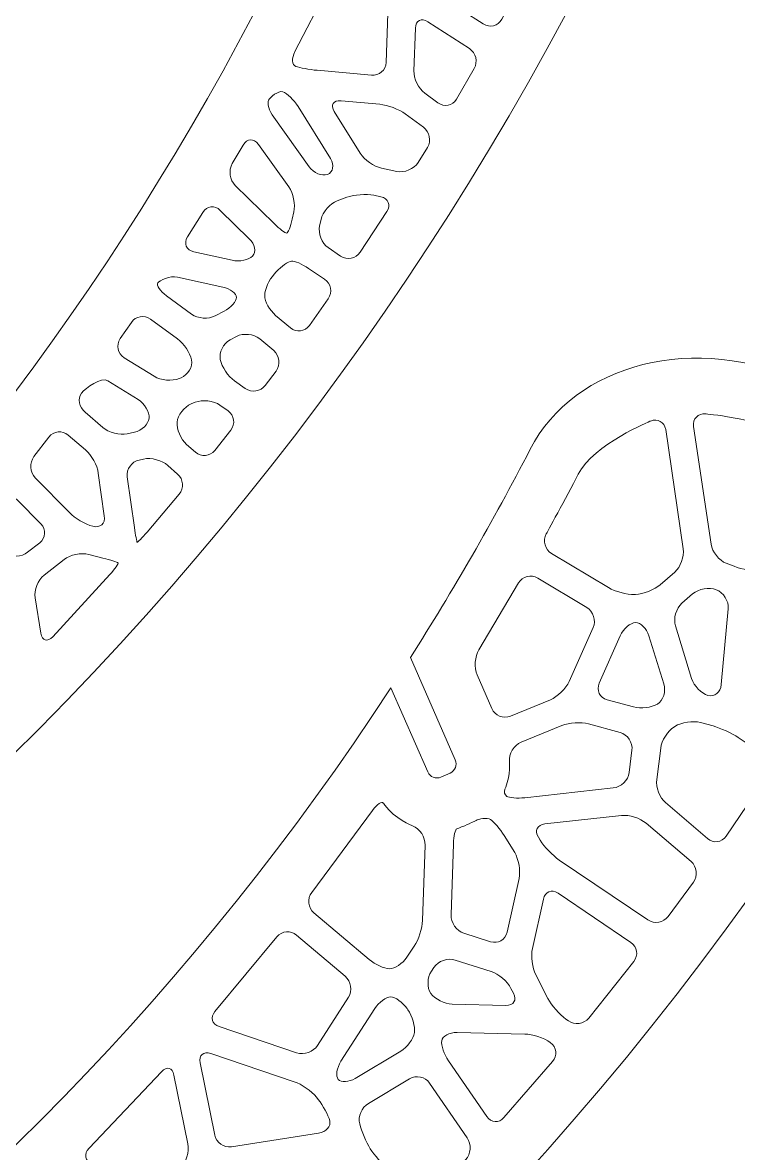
# Model space of a CAD drawing. Header units: inches. Extents: x 8 to 818, y -635 to -10.
# Drawn here: x 680.9 to 752.5, y -411.2 to -298 of the extents above; entities that cross this region are included whole.
import ezdxf

# ---------------------------------------------------------------- set-up
doc = ezdxf.new("R2010")
doc.units = ezdxf.units.IN
doc.header["$MEASUREMENT"] = 0
doc.layers.add('Calque 1', color=7, linetype='Continuous')

# ---------------------------------------------------------------- blocks, each defined once
blk = doc.blocks.new('block 2')
at = {"layer": 'Calque 1', "color": 179, "lineweight": 5, "true_color": 0x262425}
for points, knots in [([(715.86, -64), (715.86, -64), (726.82, -66.29), (726.82, -66.29), (727.36, -66.4), (727.7, -66.93), (727.59, -67.48), (727.59, -67.48), (727.39, -68.45), (727.39, -68.45), (727.27, -68.99), (726.74, -69.34), (726.2, -69.23), (726.2, -69.23), (717.2, -67.34), (717.2, -67.34), (769.2, -199.6), (711.01, -353.81), (579.16, -418.55), (579.16, -418.55), (584.06, -419.58), (584.06, -419.58), (584.61, -419.69), (584.95, -420.22), (584.84, -420.76), (584.84, -420.76), (584.63, -421.74), (584.63, -421.74), (584.52, -422.28), (583.99, -422.63), (583.45, -422.51), (583.45, -422.51), (574.72, -420.69), (574.72, -420.69), (571.92, -422), (569.1, -423.28), (566.24, -424.51), (562.3, -426.21), (560.36, -430.67), (561.85, -434.69), (561.85, -434.69), (561.9, -434.84), (561.9, -434.84), (563.44, -439), (568.05, -441.15), (572.21, -439.61), (738.97, -377.87), (817.84, -186.1), (744.29, -23.11), (739.77, -12.97), (726.88, -9.8), (716.32, -15.85), (716.32, -15.85), (716.32, -15.85), (716.32, -15.85), (705.75, -21.91), (701.37, -33.6), (705.82, -42.17), (709.52, -49.36), (712.86, -56.64), (715.86, -64)], [0, 0, 0, 0, 1, 1, 1, 2, 2, 2, 3, 3, 3, 4, 4, 4, 5, 5, 5, 6, 6, 6, 7, 7, 7, 8, 8, 8, 9, 9, 9, 10, 10, 10, 11, 11, 11, 12, 12, 12, 13, 13, 13, 14, 14, 14, 15, 15, 15, 16, 16, 16, 17, 17, 17, 18, 18, 18, 19, 19, 19, 20, 20, 20, 20]), ([(725.48, -292.77), (726.18, -292.83), (727.3, -293.22), (727.95, -293.63), (727.95, -293.63), (729.04, -294.32), (729.04, -294.32), (729.7, -294.73), (729.93, -295.63), (729.56, -296.31), (729.56, -296.31), (728.83, -297.66), (728.83, -297.66), (728.46, -298.34), (727.62, -298.55), (726.97, -298.13), (726.97, -298.13), (722.76, -295.4), (722.76, -295.4), (722.11, -294.98), (722.08, -294.25), (722.7, -293.78), (722.7, -293.78), (723.07, -293.5), (723.07, -293.5), (723.69, -293.04), (724.77, -292.7), (725.48, -292.77)], [0, 0, 0, 0, 1, 1, 1, 2, 2, 2, 3, 3, 3, 4, 4, 4, 5, 5, 5, 6, 6, 6, 7, 7, 7, 8, 8, 8, 9, 9, 9, 9]), ([(716.19, -295.09), (716.9, -295.4), (717.45, -296.29), (717.43, -297.07), (717.43, -297.07), (717.25, -301.98), (717.25, -301.98), (717.22, -302.75), (716.56, -303.33), (715.79, -303.26), (715.79, -303.26), (710.34, -302.77), (710.34, -302.77), (709.57, -302.7), (708.61, -302.52), (708.21, -302.38), (707.81, -302.24), (707.77, -301.57), (708.13, -300.88), (708.13, -300.88), (711.41, -294.51), (711.41, -294.51), (711.76, -293.82), (712.63, -293.51), (713.33, -293.82), (713.33, -293.82), (716.19, -295.09), (716.19, -295.09)], [0, 0, 0, 0, 1, 1, 1, 2, 2, 2, 3, 3, 3, 4, 4, 4, 5, 5, 5, 6, 6, 6, 7, 7, 7, 8, 8, 8, 9, 9, 9, 9]), ([(725.59, -300.6), (726.24, -301.02), (726.45, -301.92), (726.07, -302.59), (726.07, -302.59), (724.3, -305.65), (724.3, -305.65), (723.9, -306.32), (723.07, -306.49), (722.44, -306.03), (722.44, -306.03), (721.13, -305.07), (721.13, -305.07), (720.5, -304.61), (720.01, -303.6), (720.04, -302.82), (720.04, -302.82), (720.2, -298.55), (720.2, -298.55), (720.22, -297.77), (720.78, -297.48), (721.43, -297.91), (721.43, -297.91), (725.59, -300.6), (725.59, -300.6)], [0, 0, 0, 0, 1, 1, 1, 2, 2, 2, 3, 3, 3, 4, 4, 4, 5, 5, 5, 6, 6, 6, 7, 7, 7, 8, 8, 8, 8]), ([(706.91, -304.92), (707.34, -305.07), (708.04, -305.74), (708.45, -306.39), (708.45, -306.39), (711.68, -311.6), (711.68, -311.6), (712.09, -312.26), (711.96, -312.98), (711.39, -313.19), (710.83, -313.4), (709.99, -313.05), (709.54, -312.42), (709.54, -312.42), (706, -307.47), (706, -307.47), (705.55, -306.84), (705.32, -306.07), (705.49, -305.76), (705.66, -305.46), (706.47, -304.77), (706.91, -304.92)], [0, 0, 0, 0, 1, 1, 1, 2, 2, 2, 3, 3, 3, 4, 4, 4, 5, 5, 5, 6, 6, 6, 7, 7, 7, 7]), ([(716.63, -306.17), (717.4, -306.24), (718.55, -306.67), (719.17, -307.13), (719.17, -307.13), (720.98, -308.46), (720.98, -308.46), (721.61, -308.92), (721.79, -309.84), (721.39, -310.5), (721.39, -310.5), (720.46, -311.99), (720.46, -311.99), (720.05, -312.65), (719.1, -313.05), (718.34, -312.89), (718.34, -312.89), (716.8, -312.56), (716.8, -312.56), (716.04, -312.4), (715.08, -311.73), (714.67, -311.07), (714.67, -311.07), (712.07, -306.89), (712.07, -306.89), (711.67, -306.23), (711.96, -305.75), (712.74, -305.82), (712.74, -305.82), (716.63, -306.17), (716.63, -306.17)], [0, 0, 0, 0, 1, 1, 1, 2, 2, 2, 3, 3, 3, 4, 4, 4, 5, 5, 5, 6, 6, 6, 7, 7, 7, 8, 8, 8, 9, 9, 9, 10, 10, 10, 10]), ([(707.51, -314.43), (707.96, -315.06), (708.19, -316.2), (708.02, -316.95), (708.02, -316.95), (707.86, -317.67), (707.86, -317.67), (707.69, -318.43), (707.44, -319.06), (707.3, -319.07), (707.17, -319.08), (706.6, -318.65), (706.05, -318.11), (706.05, -318.11), (702.15, -314.3), (702.15, -314.3), (701.6, -313.76), (701.46, -312.77), (701.86, -312.1), (701.86, -312.1), (702.94, -310.25), (702.94, -310.25), (703.33, -309.58), (704.02, -309.55), (704.47, -310.18), (704.47, -310.18), (707.51, -314.43), (707.51, -314.43)], [0, 0, 0, 0, 1, 1, 1, 2, 2, 2, 3, 3, 3, 4, 4, 4, 5, 5, 5, 6, 6, 6, 7, 7, 7, 8, 8, 8, 9, 9, 9, 9]), ([(716.73, -315.43), (717.48, -315.6), (717.76, -316.26), (717.34, -316.91), (717.34, -316.91), (714.65, -320.98), (714.65, -320.98), (714.22, -321.62), (713.34, -321.79), (712.7, -321.36), (712.7, -321.36), (711.46, -320.52), (711.46, -320.52), (710.81, -320.08), (710.43, -319.11), (710.6, -318.35), (710.6, -318.35), (710.74, -317.7), (710.74, -317.7), (710.91, -316.95), (711.65, -316.1), (712.37, -315.83), (712.37, -315.83), (713.32, -315.48), (713.32, -315.48), (714.05, -315.21), (715.26, -315.12), (716.02, -315.28), (716.02, -315.28), (716.73, -315.43), (716.73, -315.43)], [0, 0, 0, 0, 1, 1, 1, 2, 2, 2, 3, 3, 3, 4, 4, 4, 5, 5, 5, 6, 6, 6, 7, 7, 7, 8, 8, 8, 9, 9, 9, 10, 10, 10, 10]), ([(703.56, -319.63), (704.12, -320.17), (704.27, -320.95), (703.89, -321.36), (703.51, -321.76), (702.59, -321.96), (701.83, -321.79), (701.83, -321.79), (698, -320.94), (698, -320.94), (697.25, -320.77), (696.97, -320.1), (697.38, -319.44), (697.38, -319.44), (698.9, -317), (698.9, -317), (699.31, -316.34), (700.1, -316.24), (700.65, -316.79), (700.65, -316.79), (703.56, -319.63), (703.56, -319.63)], [0, 0, 0, 0, 1, 1, 1, 2, 2, 2, 3, 3, 3, 4, 4, 4, 5, 5, 5, 6, 6, 6, 7, 7, 7, 7]), ([(711.1, -323.69), (711.75, -324.12), (711.91, -325), (711.46, -325.63), (711.46, -325.63), (709.58, -328.3), (709.58, -328.3), (709.12, -328.93), (708.27, -329.04), (707.67, -328.54), (707.67, -328.54), (706.19, -327.3), (706.19, -327.3), (705.59, -326.8), (705.11, -325.9), (705.11, -325.3), (705.11, -324.7), (705.54, -323.74), (706.06, -323.16), (706.06, -323.16), (706.26, -322.95), (706.26, -322.95), (706.78, -322.38), (707.46, -321.89), (707.77, -321.86), (708.08, -321.83), (708.85, -322.17), (709.5, -322.6), (709.5, -322.6), (711.1, -323.69), (711.1, -323.69)], [0, 0, 0, 0, 1, 1, 1, 2, 2, 2, 3, 3, 3, 4, 4, 4, 5, 5, 5, 6, 6, 6, 7, 7, 7, 8, 8, 8, 9, 9, 9, 10, 10, 10, 10]), ([(700.91, -324.48), (701.66, -324.65), (702.28, -325.11), (702.28, -325.5), (702.28, -325.89), (701.72, -326.51), (701.04, -326.88), (701.04, -326.88), (700.16, -327.34), (700.16, -327.34), (699.48, -327.71), (698.41, -327.63), (697.78, -327.18), (697.78, -327.18), (695.26, -325.33), (695.26, -325.33), (694.63, -324.87), (694.25, -324.3), (694.41, -324.05), (694.58, -323.8), (695.62, -323.3), (696.37, -323.47), (696.37, -323.47), (700.91, -324.48), (700.91, -324.48)], [0, 0, 0, 0, 1, 1, 1, 2, 2, 2, 3, 3, 3, 4, 4, 4, 5, 5, 5, 6, 6, 6, 7, 7, 7, 8, 8, 8, 8]), ([(696.39, -329.66), (697.01, -330.11), (697.64, -331.06), (697.78, -331.75), (697.92, -332.44), (697.45, -333.25), (696.73, -333.54), (696.73, -333.54), (696.55, -333.62), (696.55, -333.62), (695.83, -333.91), (694.7, -333.81), (694.04, -333.4), (694.04, -333.4), (691.04, -331.54), (691.04, -331.54), (690.38, -331.13), (690.2, -330.27), (690.65, -329.63), (690.65, -329.63), (691.76, -328.01), (691.76, -328.01), (692.19, -327.37), (693.06, -327.22), (693.69, -327.68), (693.69, -327.68), (696.39, -329.66), (696.39, -329.66)], [0, 0, 0, 0, 1, 1, 1, 2, 2, 2, 3, 3, 3, 4, 4, 4, 5, 5, 5, 6, 6, 6, 7, 7, 7, 8, 8, 8, 9, 9, 9, 9]), ([(706, -330.83), (706.6, -331.33), (706.71, -332.24), (706.24, -332.87), (706.24, -332.87), (705.16, -334.32), (705.16, -334.32), (704.69, -334.93), (703.79, -335.07), (703.15, -334.62), (703.15, -334.62), (702.08, -333.86), (702.08, -333.86), (701.44, -333.41), (700.81, -332.45), (700.66, -331.73), (700.51, -331.01), (700.95, -330.12), (701.64, -329.76), (701.64, -329.76), (702.28, -329.41), (702.28, -329.41), (702.96, -329.05), (704.01, -329.16), (704.6, -329.65), (704.6, -329.65), (706, -330.83), (706, -330.83)], [0, 0, 0, 0, 1, 1, 1, 2, 2, 2, 3, 3, 3, 4, 4, 4, 5, 5, 5, 6, 6, 6, 7, 7, 7, 8, 8, 8, 9, 9, 9, 9]), ([(692.43, -335.72), (693.09, -336.13), (693.59, -336.97), (693.53, -337.58), (693.48, -338.2), (692.82, -338.83), (692.06, -338.99), (692.06, -338.99), (691.34, -339.15), (691.34, -339.15), (690.59, -339.31), (689.48, -339.03), (688.89, -338.52), (688.89, -338.52), (687.12, -337), (687.12, -337), (686.53, -336.5), (686.37, -335.64), (686.77, -335.09), (687.17, -334.54), (688.75, -333.43), (689.41, -333.84), (689.41, -333.84), (692.43, -335.72), (692.43, -335.72)], [0, 0, 0, 0, 1, 1, 1, 2, 2, 2, 3, 3, 3, 4, 4, 4, 5, 5, 5, 6, 6, 6, 7, 7, 7, 8, 8, 8, 8]), ([(701.43, -336.86), (702.07, -337.31), (702.19, -338.18), (701.71, -338.79), (701.71, -338.79), (700.11, -340.82), (700.11, -340.82), (699.62, -341.43), (698.75, -341.5), (698.17, -340.99), (698.17, -340.99), (697.28, -340.21), (697.28, -340.21), (696.7, -339.69), (696.27, -338.7), (696.33, -337.99), (696.39, -337.28), (697.03, -336.47), (697.75, -336.17), (697.75, -336.17), (698.16, -336), (698.16, -336), (698.88, -335.71), (699.99, -335.84), (700.62, -336.29), (700.62, -336.29), (701.43, -336.86), (701.43, -336.86)], [0, 0, 0, 0, 1, 1, 1, 2, 2, 2, 3, 3, 3, 4, 4, 4, 5, 5, 5, 6, 6, 6, 7, 7, 7, 8, 8, 8, 9, 9, 9, 9]), ([(687.18, -340.77), (687.77, -341.28), (688.34, -342.32), (688.45, -343.09), (688.45, -343.09), (689.05, -347.37), (689.05, -347.37), (689.16, -348.14), (688.64, -348.61), (687.9, -348.41), (687.15, -348.22), (686.1, -347.61), (685.56, -347.05), (685.56, -347.05), (682.13, -343.56), (682.13, -343.56), (681.59, -343.01), (681.53, -342.05), (682.01, -341.44), (682.01, -341.44), (683.5, -339.48), (683.5, -339.48), (683.97, -338.87), (684.84, -338.77), (685.43, -339.28), (685.43, -339.28), (687.18, -340.77), (687.18, -340.77)], [0, 0, 0, 0, 1, 1, 1, 2, 2, 2, 3, 3, 3, 4, 4, 4, 5, 5, 5, 6, 6, 6, 7, 7, 7, 8, 8, 8, 9, 9, 9, 9]), ([(696.39, -343.18), (696.97, -343.69), (697.04, -344.6), (696.54, -345.2), (696.54, -345.2), (693.33, -348.99), (693.33, -348.99), (692.83, -349.58), (692.38, -350.03), (692.34, -350), (692.3, -349.96), (692.17, -349.3), (692.06, -348.54), (692.06, -348.54), (691.35, -343.47), (691.35, -343.47), (691.25, -342.7), (691.78, -341.94), (692.54, -341.78), (692.54, -341.78), (692.98, -341.68), (692.98, -341.68), (693.74, -341.52), (694.84, -341.81), (695.42, -342.32), (695.42, -342.32), (696.39, -343.18), (696.39, -343.18)], [0, 0, 0, 0, 1, 1, 1, 2, 2, 2, 3, 3, 3, 4, 4, 4, 5, 5, 5, 6, 6, 6, 7, 7, 7, 8, 8, 8, 9, 9, 9, 9]), ([(682.71, -348.18), (683.25, -348.74), (683.2, -349.58), (682.59, -350.06), (682.59, -350.06), (681.38, -351.01), (681.38, -351.01), (680.77, -351.49), (679.72, -351.56), (679.05, -351.17), (679.05, -351.17), (676.99, -349.96), (676.99, -349.96), (676.32, -349.56), (676.17, -348.75), (676.67, -348.15), (676.67, -348.15), (678.5, -345.89), (678.5, -345.89), (678.99, -345.29), (679.83, -345.24), (680.37, -345.8), (680.37, -345.8), (682.71, -348.18), (682.71, -348.18)], [0, 0, 0, 0, 1, 1, 1, 2, 2, 2, 3, 3, 3, 4, 4, 4, 5, 5, 5, 6, 6, 6, 7, 7, 7, 8, 8, 8, 8]), ([(688.91, -351.6), (689.66, -351.79), (690.34, -352.01), (690.42, -352.07), (690.49, -352.13), (690.13, -352.66), (689.61, -353.24), (689.61, -353.24), (683.89, -359.47), (683.89, -359.47), (683.36, -360.04), (682.82, -359.88), (682.7, -359.11), (682.7, -359.11), (682.13, -355.57), (682.13, -355.57), (682.01, -354.81), (682.41, -353.79), (683.02, -353.31), (683.02, -353.31), (685.02, -351.74), (685.02, -351.74), (685.63, -351.26), (686.74, -351.03), (687.5, -351.23), (687.5, -351.23), (688.91, -351.6), (688.91, -351.6)], [0, 0, 0, 0, 1, 1, 1, 2, 2, 2, 3, 3, 3, 4, 4, 4, 5, 5, 5, 6, 6, 6, 7, 7, 7, 8, 8, 8, 9, 9, 9, 9])]:
    blk.add_open_spline(points, degree=3, knots=knots, dxfattribs=at)
blk = doc.blocks.new('block 3')
at = {"layer": 'Calque 1', "color": 179, "lineweight": 5, "true_color": 0x262425}
blk.add_open_spline([(659.05, -64), (659.05, -64), (670, -66.29), (670, -66.29), (670.54, -66.4), (670.89, -66.93), (670.77, -67.48), (670.77, -67.48), (670.57, -68.45), (670.57, -68.45), (670.46, -68.99), (669.93, -69.34), (669.38, -69.23), (669.38, -69.23), (660.39, -67.34), (660.39, -67.34), (712.38, -199.6), (654.19, -353.81), (522.35, -418.55), (522.35, -418.55), (527.25, -419.58), (527.25, -419.58), (527.79, -419.69), (528.13, -420.22), (528.02, -420.76), (528.02, -420.76), (527.82, -421.74), (527.82, -421.74), (527.7, -422.28), (527.17, -422.63), (526.63, -422.51), (526.63, -422.51), (517.9, -420.69), (517.9, -420.69), (515.1, -422), (512.28, -423.28), (509.42, -424.51), (505.49, -426.21), (503.55, -430.67), (505.03, -434.69), (505.03, -434.69), (505.09, -434.84), (505.09, -434.84), (506.62, -439), (511.23, -441.15), (515.39, -439.61), (682.15, -377.87), (761.02, -186.1), (687.47, -23.11), (682.95, -12.97), (670.06, -9.8), (659.51, -15.85), (659.51, -15.85), (659.51, -15.85), (659.51, -15.85), (648.93, -21.91), (644.56, -33.6), (649, -42.17), (652.7, -49.36), (656.04, -56.64), (659.05, -64)], degree=3, knots=[0, 0, 0, 0, 1, 1, 1, 2, 2, 2, 3, 3, 3, 4, 4, 4, 5, 5, 5, 6, 6, 6, 7, 7, 7, 8, 8, 8, 9, 9, 9, 10, 10, 10, 11, 11, 11, 12, 12, 12, 13, 13, 13, 14, 14, 14, 15, 15, 15, 16, 16, 16, 17, 17, 17, 18, 18, 18, 19, 19, 19, 20, 20, 20, 20], dxfattribs=at)
blk = doc.blocks.new('block 4')
at = {"layer": 'Calque 1', "color": 179, "lineweight": 5, "true_color": 0x262425}
blk.add_open_spline([(602.23, -64), (602.23, -64), (613.18, -66.29), (613.18, -66.29), (613.72, -66.4), (614.07, -66.93), (613.96, -67.48), (613.96, -67.48), (613.75, -68.45), (613.75, -68.45), (613.64, -68.99), (613.11, -69.34), (612.57, -69.23), (612.57, -69.23), (603.57, -67.34), (603.57, -67.34), (655.56, -199.6), (597.38, -353.81), (465.53, -418.55), (465.53, -418.55), (470.43, -419.58), (470.43, -419.58), (470.97, -419.69), (471.32, -420.22), (471.2, -420.76), (471.2, -420.76), (471, -421.74), (471, -421.74), (470.89, -422.28), (470.36, -422.63), (469.82, -422.51), (469.82, -422.51), (461.08, -420.69), (461.08, -420.69), (458.29, -422), (455.46, -423.28), (452.6, -424.51), (448.67, -426.21), (446.73, -430.67), (448.21, -434.69), (448.21, -434.69), (448.27, -434.84), (448.27, -434.84), (449.8, -439), (454.42, -441.15), (458.57, -439.61), (625.34, -377.87), (704.2, -186.1), (630.65, -23.11), (626.13, -12.97), (613.24, -9.8), (602.69, -15.85), (602.69, -15.85), (602.69, -15.85), (602.69, -15.85), (592.11, -21.91), (587.74, -33.6), (592.19, -42.17), (595.88, -49.36), (599.22, -56.64), (602.23, -64)], degree=3, knots=[0, 0, 0, 0, 1, 1, 1, 2, 2, 2, 3, 3, 3, 4, 4, 4, 5, 5, 5, 6, 6, 6, 7, 7, 7, 8, 8, 8, 9, 9, 9, 10, 10, 10, 11, 11, 11, 12, 12, 12, 13, 13, 13, 14, 14, 14, 15, 15, 15, 16, 16, 16, 17, 17, 17, 18, 18, 18, 19, 19, 19, 20, 20, 20, 20], dxfattribs=at)
blk = doc.blocks.new('block 13')
at = {"layer": 'Calque 1', "color": 179, "lineweight": 5, "true_color": 0x262425}
for points, knots in [([(719.69, -361.55), (719.69, -361.55), (724.17, -371.8), (724.17, -371.8), (724.39, -372.31), (724.16, -372.9), (723.65, -373.12), (723.65, -373.12), (722.74, -373.52), (722.74, -373.52), (722.23, -373.74), (721.64, -373.51), (721.42, -373), (721.42, -373), (717.74, -364.58), (717.74, -364.58), (640.06, -483.56), (480.64, -525.46), (351.5, -455.49), (351.5, -455.49), (353.5, -460.08), (353.5, -460.08), (353.72, -460.58), (353.49, -461.17), (352.98, -461.39), (352.98, -461.39), (352.07, -461.79), (352.07, -461.79), (351.56, -462.01), (350.97, -461.78), (350.75, -461.28), (350.75, -461.28), (347.18, -453.1), (347.18, -453.1), (344.49, -451.58), (341.81, -450.02), (339.15, -448.4), (335.49, -446.18), (330.73, -447.18), (328.31, -450.72), (328.31, -450.72), (328.22, -450.85), (328.22, -450.85), (325.72, -454.51), (326.64, -459.52), (330.3, -462.02), (477.23, -562.19), (679.23, -515.4), (769.49, -361.03), (775.14, -351.48), (770.26, -339.13), (759.21, -334.03), (759.21, -334.03), (759.21, -334.03), (759.21, -334.03), (748.15, -328.92), (736.08, -332.12), (731.67, -340.71), (727.95, -347.89), (723.95, -354.84), (719.69, -361.55)], [0, 0, 0, 0, 1, 1, 1, 2, 2, 2, 3, 3, 3, 4, 4, 4, 5, 5, 5, 6, 6, 6, 7, 7, 7, 8, 8, 8, 9, 9, 9, 10, 10, 10, 11, 11, 11, 12, 12, 12, 13, 13, 13, 14, 14, 14, 15, 15, 15, 16, 16, 16, 17, 17, 17, 18, 18, 18, 19, 19, 19, 20, 20, 20, 20]), ([(763.8, -344.54), (763.8, -344.54), (764.08, -345.12), (764.41, -345.81), (764.41, -345.81), (766.23, -352.16), (766.23, -352.16), (766.3, -352.93), (765.73, -353.53), (764.95, -353.49), (764.95, -353.49), (754.82, -353), (754.82, -353), (754.04, -352.96), (752.82, -352.7), (752.09, -352.42), (752.09, -352.42), (751.3, -352.12), (751.3, -352.12), (750.58, -351.84), (749.89, -350.98), (749.78, -350.22), (749.78, -350.22), (748.03, -338.43), (748.03, -338.43), (747.92, -337.66), (748.46, -337.09), (749.23, -337.16), (749.23, -337.16), (754.04, -337.6), (756.94, -338.94), (759.74, -340.23), (762.83, -343.52), (762.83, -343.52), (763.36, -344.08), (763.8, -344.54), (763.8, -344.54)], [0, 0, 0, 0, 1, 1, 1, 2, 2, 2, 3, 3, 3, 4, 4, 4, 5, 5, 5, 6, 6, 6, 7, 7, 7, 8, 8, 8, 9, 9, 9, 10, 10, 10, 11, 11, 11, 12, 12, 12, 12]), ([(746.99, -350.68), (747.11, -351.45), (746.72, -352.49), (746.14, -353), (746.14, -353), (744.69, -354.26), (744.69, -354.26), (744.1, -354.77), (742.99, -355.21), (742.21, -355.23), (742.21, -355.23), (742.12, -355.24), (742.12, -355.24), (741.34, -355.26), (740.16, -354.95), (739.5, -354.55), (739.5, -354.55), (733.81, -351.14), (733.81, -351.14), (733.15, -350.74), (732.91, -349.86), (733.28, -349.18), (733.28, -349.18), (735.26, -345.56), (736.48, -343.2), (738.02, -340.2), (743.71, -337.88), (743.71, -337.88), (744.43, -337.59), (745.11, -337.97), (745.23, -338.74), (745.23, -338.74), (746.99, -350.68), (746.99, -350.68)], [0, 0, 0, 0, 1, 1, 1, 2, 2, 2, 3, 3, 3, 4, 4, 4, 5, 5, 5, 6, 6, 6, 7, 7, 7, 8, 8, 8, 9, 9, 9, 10, 10, 10, 11, 11, 11, 11]), ([(735.57, -363.95), (735.25, -364.66), (734.41, -365.48), (733.69, -365.78), (733.69, -365.78), (729.7, -367.42), (729.7, -367.42), (728.98, -367.71), (728.14, -367.37), (727.83, -366.66), (727.83, -366.66), (726.36, -363.29), (726.36, -363.29), (726.05, -362.58), (726.13, -361.46), (726.53, -360.79), (726.53, -360.79), (730.51, -354.09), (730.51, -354.09), (730.9, -353.42), (731.76, -353.2), (732.43, -353.6), (732.43, -353.6), (737.33, -356.54), (737.33, -356.54), (737.99, -356.94), (738.28, -357.85), (737.97, -358.56), (737.97, -358.56), (735.57, -363.95), (735.57, -363.95)], [0, 0, 0, 0, 1, 1, 1, 2, 2, 2, 3, 3, 3, 4, 4, 4, 5, 5, 5, 6, 6, 6, 7, 7, 7, 8, 8, 8, 9, 9, 9, 10, 10, 10, 10]), ([(750.79, -364.26), (750.72, -365.04), (750.12, -365.52), (749.46, -365.34), (748.79, -365.15), (748.06, -364.4), (747.83, -363.66), (747.83, -363.66), (746.21, -358.39), (746.21, -358.39), (745.98, -357.65), (746.27, -356.63), (746.85, -356.12), (746.85, -356.12), (747.93, -355.18), (747.93, -355.18), (748.52, -354.67), (749.58, -354.48), (750.3, -354.76), (751.02, -355.04), (751.56, -355.89), (751.49, -356.67), (751.49, -356.67), (750.79, -364.26), (750.79, -364.26)], [0, 0, 0, 0, 1, 1, 1, 2, 2, 2, 3, 3, 3, 4, 4, 4, 5, 5, 5, 6, 6, 6, 7, 7, 7, 8, 8, 8, 8]), ([(745.05, -364.19), (745.28, -364.94), (744.99, -365.84), (744.41, -366.21), (743.83, -366.57), (742.75, -366.7), (742, -366.5), (742, -366.5), (739.37, -365.78), (739.37, -365.78), (738.62, -365.57), (738.27, -364.83), (738.58, -364.12), (738.58, -364.12), (740.69, -359.37), (740.69, -359.37), (741.01, -358.66), (741.69, -358.07), (742.2, -358.06), (742.72, -358.04), (743.33, -358.64), (743.56, -359.38), (743.56, -359.38), (745.05, -364.19), (745.05, -364.19)], [0, 0, 0, 0, 1, 1, 1, 2, 2, 2, 3, 3, 3, 4, 4, 4, 5, 5, 5, 6, 6, 6, 7, 7, 7, 8, 8, 8, 8]), ([(755.1, -371.28), (755.75, -371.71), (755.93, -372.59), (755.5, -373.24), (755.5, -373.24), (751.29, -379.43), (751.29, -379.43), (750.85, -380.07), (750, -380.18), (749.41, -379.67), (749.41, -379.67), (745.22, -376.08), (745.22, -376.08), (744.63, -375.58), (744.23, -374.54), (744.33, -373.77), (744.33, -373.77), (744.73, -370.63), (744.73, -370.63), (744.82, -369.86), (745.44, -368.89), (746.1, -368.48), (746.1, -368.48), (746.16, -368.44), (746.16, -368.44), (746.82, -368.02), (747.97, -367.85), (748.72, -368.06), (748.72, -368.06), (749.97, -368.4), (749.97, -368.4), (750.71, -368.61), (751.85, -369.13), (752.5, -369.56), (752.5, -369.56), (755.1, -371.28), (755.1, -371.28)], [0, 0, 0, 0, 1, 1, 1, 2, 2, 2, 3, 3, 3, 4, 4, 4, 5, 5, 5, 6, 6, 6, 7, 7, 7, 8, 8, 8, 9, 9, 9, 10, 10, 10, 11, 11, 11, 12, 12, 12, 12]), ([(741.57, -373.06), (741.48, -373.83), (740.76, -374.53), (739.99, -374.61), (739.99, -374.61), (731.14, -375.58), (731.14, -375.58), (730.37, -375.66), (729.56, -375.6), (729.33, -375.45), (729.11, -375.3), (729.02, -374.99), (729.14, -374.76), (729.14, -374.76), (729.14, -374.76), (729.22, -374.54), (729.73, -373.26), (729.6, -371.97), (729.6, -371.97), (729.52, -371.2), (730.04, -370.33), (730.76, -370.03), (730.76, -370.03), (734.84, -368.36), (734.84, -368.36), (735.56, -368.06), (736.76, -367.99), (737.51, -368.19), (737.51, -368.19), (740.67, -369.06), (740.67, -369.06), (741.42, -369.26), (741.95, -370.06), (741.86, -370.83), (741.86, -370.83), (741.57, -373.06), (741.57, -373.06)], [0, 0, 0, 0, 1, 1, 1, 2, 2, 2, 3, 3, 3, 4, 4, 4, 5, 5, 5, 6, 6, 6, 7, 7, 7, 8, 8, 8, 9, 9, 9, 10, 10, 10, 11, 11, 11, 12, 12, 12, 12]), ([(720.9, -387.87), (720.88, -388.65), (720.5, -389.81), (720.07, -390.45), (720.07, -390.45), (719.33, -391.54), (719.33, -391.54), (718.9, -392.19), (718.11, -392.71), (717.58, -392.7), (717.06, -392.7), (716.14, -392.28), (715.55, -391.78), (715.55, -391.78), (710.03, -387.11), (710.03, -387.11), (709.44, -386.61), (709.34, -385.69), (709.81, -385.08), (709.81, -385.08), (715.9, -376.85), (715.9, -376.85), (716.36, -376.22), (716.84, -375.89), (716.97, -376.12), (716.97, -376.12), (716.97, -376.12), (717.11, -376.32), (718.08, -377.69), (719.9, -378.39), (719.9, -378.39), (720.62, -378.68), (721.19, -379.54), (721.16, -380.32), (721.16, -380.32), (720.9, -387.87), (720.9, -387.87)], [0, 0, 0, 0, 1, 1, 1, 2, 2, 2, 3, 3, 3, 4, 4, 4, 5, 5, 5, 6, 6, 6, 7, 7, 7, 8, 8, 8, 9, 9, 9, 10, 10, 10, 11, 11, 11, 12, 12, 12, 12]), ([(730.12, -381.08), (730.53, -381.74), (730.72, -382.9), (730.56, -383.66), (730.56, -383.66), (729.36, -389.05), (729.36, -389.05), (729.19, -389.81), (728.45, -390.24), (727.71, -390), (727.71, -390), (725.04, -389.15), (725.04, -389.15), (724.3, -388.91), (723.72, -388.08), (723.75, -387.31), (723.75, -387.31), (723.99, -380.19), (723.99, -380.19), (724.02, -379.42), (724.17, -378.74), (724.33, -378.69), (724.49, -378.64), (725.11, -378.39), (725.36, -378.28), (725.61, -378.17), (726.02, -377.98), (726.26, -377.86), (726.5, -377.73), (727.37, -377.53), (727.71, -377.76), (728.05, -377.99), (728.66, -378.72), (729.07, -379.38), (729.07, -379.38), (730.12, -381.08), (730.12, -381.08)], [0, 0, 0, 0, 1, 1, 1, 2, 2, 2, 3, 3, 3, 4, 4, 4, 5, 5, 5, 6, 6, 6, 7, 7, 7, 8, 8, 8, 9, 9, 9, 10, 10, 10, 11, 11, 11, 12, 12, 12, 12]), ([(747.77, -381.98), (748.36, -382.48), (748.47, -383.41), (748.01, -384.04), (748.01, -384.04), (745.47, -387.48), (745.47, -387.48), (745.01, -388.1), (744.1, -388.26), (743.46, -387.82), (743.46, -387.82), (734.57, -381.82), (734.57, -381.82), (733.93, -381.38), (733.07, -380.49), (732.66, -379.83), (732.66, -379.83), (732.49, -379.55), (732.49, -379.55), (732.08, -378.89), (732.38, -378.28), (733.15, -378.2), (733.15, -378.2), (740.8, -377.37), (740.8, -377.37), (741.57, -377.28), (742.68, -377.63), (743.27, -378.13), (743.27, -378.13), (747.77, -381.98), (747.77, -381.98)], [0, 0, 0, 0, 1, 1, 1, 2, 2, 2, 3, 3, 3, 4, 4, 4, 5, 5, 5, 6, 6, 6, 7, 7, 7, 8, 8, 8, 9, 9, 9, 10, 10, 10, 10]), ([(741.74, -390.07), (742.39, -390.5), (742.52, -391.36), (742.04, -391.97), (742.04, -391.97), (737.53, -397.64), (737.53, -397.64), (737.04, -398.24), (736.13, -398.37), (735.49, -397.92), (735.49, -397.92), (735.24, -397.74), (735.24, -397.74), (734.61, -397.29), (733.8, -396.36), (733.44, -395.67), (733.44, -395.67), (732.23, -393.31), (732.23, -393.31), (731.87, -392.62), (731.72, -391.43), (731.89, -390.68), (731.89, -390.68), (732.99, -385.74), (732.99, -385.74), (733.15, -384.98), (733.82, -384.71), (734.46, -385.15), (734.46, -385.15), (741.74, -390.07), (741.74, -390.07)], [0, 0, 0, 0, 1, 1, 1, 2, 2, 2, 3, 3, 3, 4, 4, 4, 5, 5, 5, 6, 6, 6, 7, 7, 7, 8, 8, 8, 9, 9, 9, 10, 10, 10, 10]), ([(710.4, -400.38), (709.98, -401.03), (709.04, -401.36), (708.3, -401.11), (708.3, -401.11), (700.55, -398.5), (700.55, -398.5), (699.81, -398.26), (699.62, -397.57), (700.12, -396.98), (700.12, -396.98), (706.32, -389.52), (706.32, -389.52), (706.81, -388.91), (707.7, -388.83), (708.29, -389.33), (708.29, -389.33), (713.17, -393.46), (713.17, -393.46), (713.76, -393.97), (713.9, -394.91), (713.49, -395.56), (713.49, -395.56), (710.4, -400.38), (710.4, -400.38)], [0, 0, 0, 0, 1, 1, 1, 2, 2, 2, 3, 3, 3, 4, 4, 4, 5, 5, 5, 6, 6, 6, 7, 7, 7, 8, 8, 8, 8]), ([(730, -395.15), (730.36, -395.84), (730.02, -396.39), (729.24, -396.38), (729.24, -396.38), (723.87, -396.26), (723.87, -396.26), (723.1, -396.24), (722.13, -395.75), (721.73, -395.17), (721.33, -394.59), (721.35, -393.59), (721.79, -392.95), (721.79, -392.95), (722.04, -392.57), (722.04, -392.57), (722.47, -391.93), (723.43, -391.6), (724.17, -391.83), (724.17, -391.83), (727.76, -392.98), (727.76, -392.98), (728.5, -393.22), (729.4, -393.98), (729.75, -394.67), (729.75, -394.67), (730, -395.15), (730, -395.15)], [0, 0, 0, 0, 1, 1, 1, 2, 2, 2, 3, 3, 3, 4, 4, 4, 5, 5, 5, 6, 6, 6, 7, 7, 7, 8, 8, 8, 9, 9, 9, 9]), ([(719.43, -396.81), (719.88, -397.45), (720.17, -398.48), (720.08, -399.1), (719.99, -399.73), (719.37, -400.56), (718.71, -400.96), (718.71, -400.96), (714.17, -403.68), (714.17, -403.68), (713.51, -404.07), (712.74, -404.12), (712.47, -403.78), (712.19, -403.44), (712.31, -402.63), (712.73, -401.97), (712.73, -401.97), (716.11, -396.7), (716.11, -396.7), (716.53, -396.05), (717.25, -395.52), (717.71, -395.53), (718.17, -395.53), (718.91, -396.06), (719.35, -396.69), (719.35, -396.69), (719.43, -396.81), (719.43, -396.81)], [0, 0, 0, 0, 1, 1, 1, 2, 2, 2, 3, 3, 3, 4, 4, 4, 5, 5, 5, 6, 6, 6, 7, 7, 7, 8, 8, 8, 9, 9, 9, 9]), ([(733.68, -400.1), (734.32, -400.55), (734.42, -401.4), (733.92, -401.99), (733.92, -401.99), (729.05, -407.6), (729.05, -407.6), (728.53, -408.18), (727.76, -408.13), (727.32, -407.49), (727.32, -407.49), (723.49, -401.92), (723.49, -401.92), (723.06, -401.28), (722.75, -400.37), (722.82, -399.91), (722.88, -399.44), (723.57, -399.07), (724.35, -399.09), (724.35, -399.09), (731.12, -399.24), (731.12, -399.24), (731.89, -399.26), (733.05, -399.64), (733.68, -400.09), (733.68, -400.09), (733.68, -400.1), (733.68, -400.1)], [0, 0, 0, 0, 1, 1, 1, 2, 2, 2, 3, 3, 3, 4, 4, 4, 5, 5, 5, 6, 6, 6, 7, 7, 7, 8, 8, 8, 9, 9, 9, 9]), ([(711.61, -407.92), (711.76, -408.48), (711.25, -409.05), (710.49, -409.16), (710.49, -409.16), (701.78, -410.52), (701.78, -410.52), (701.01, -410.64), (700.26, -410.11), (700.1, -409.35), (700.1, -409.35), (698.65, -402.13), (698.65, -402.13), (698.5, -401.37), (698.97, -400.95), (699.71, -401.2), (699.71, -401.2), (708.06, -404.01), (708.06, -404.01), (708.79, -404.26), (709.79, -404.95), (710.28, -405.56), (710.28, -405.56), (710.46, -405.79), (710.46, -405.79), (710.95, -406.4), (711.46, -407.35), (711.61, -407.92)], [0, 0, 0, 0, 1, 1, 1, 2, 2, 2, 3, 3, 3, 4, 4, 4, 5, 5, 5, 6, 6, 6, 7, 7, 7, 8, 8, 8, 9, 9, 9, 9]), ([(697.4, -410.24), (697.56, -411), (697.25, -412.09), (696.72, -412.66), (696.72, -412.66), (695.39, -414.1), (695.39, -414.1), (694.86, -414.67), (693.85, -414.88), (693.13, -414.57), (693.13, -414.57), (687.83, -412.25), (687.83, -412.25), (687.11, -411.94), (686.98, -411.23), (687.52, -410.67), (687.52, -410.67), (694.78, -403.01), (694.78, -403.01), (695.31, -402.44), (695.86, -402.59), (696.02, -403.35), (696.02, -403.35), (697.4, -410.24), (697.4, -410.24)], [0, 0, 0, 0, 1, 1, 1, 2, 2, 2, 3, 3, 3, 4, 4, 4, 5, 5, 5, 6, 6, 6, 7, 7, 7, 8, 8, 8, 8]), ([(725.37, -409.64), (725.81, -410.28), (725.73, -411.27), (725.21, -411.84), (725.21, -411.84), (722.51, -414.71), (722.51, -414.71), (721.98, -415.28), (721.03, -415.36), (720.41, -414.89), (720.41, -414.89), (717.5, -412.73), (717.5, -412.73), (716.87, -412.27), (716.05, -411.36), (715.66, -410.72), (715.27, -410.07), (714.8, -408.95), (714.61, -408.23), (714.42, -407.5), (714.81, -406.58), (715.48, -406.18), (715.48, -406.18), (719.6, -403.72), (719.6, -403.72), (720.26, -403.32), (721.17, -403.52), (721.61, -404.16), (721.61, -404.16), (725.37, -409.64), (725.37, -409.64)], [0, 0, 0, 0, 1, 1, 1, 2, 2, 2, 3, 3, 3, 4, 4, 4, 5, 5, 5, 6, 6, 6, 7, 7, 7, 8, 8, 8, 9, 9, 9, 10, 10, 10, 10])]:
    blk.add_open_spline(points, degree=3, knots=knots, dxfattribs=at)

msp = doc.modelspace()

# ---------------------------------------------------------------- block references
at = {"layer": 'Calque 1'}
for name in ['block 4', 'block 3', 'block 2', 'block 13']:
    msp.add_blockref(name, (0, 0), dxfattribs=at)

doc.saveas('drawing.dxf')
